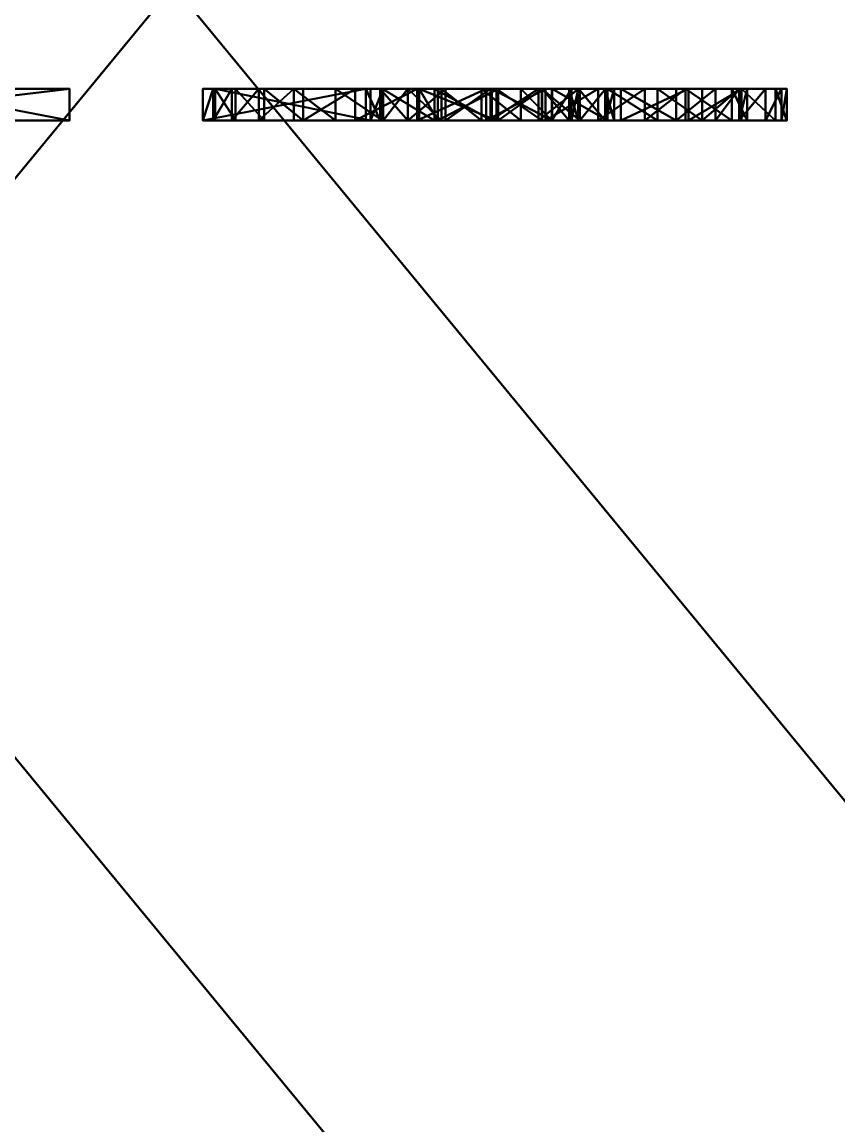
# Model space of a CAD drawing. Extents: x -4.3 to 2.7, y -5.9 to 5.2.
# Drawn here: x -2.4095 to -2.3582, y -0.0717 to -0.0023 of the extents above; entities that cross this region are included whole.
import ezdxf

# ---------------------------------------------------------------- set-up
doc = ezdxf.new("R2010")
doc.units = 0
doc.header["$LTSCALE"] = 0.0254
doc.layers.get('0').update_dxf_attribs({"linetype": 'CONTINUOUS'})
doc.layers.get('DEFPOINTS').update_dxf_attribs({"linetype": 'CONTINUOUS'})
for name, color, linetype in [('C__CROWN_', 22, 'CONTINUOUS'), ('M__MIDDLE_', 32, 'CONTINUOUS'), ('ROOM', 252, 'CONTINUOUS')]:
    doc.layers.add(name, color=color, linetype=linetype)
doc.styles.add('TAHOMA', font='')
doc.styles.get('TAHOMA').set_extended_font_data('Tahoma')
doc.dimstyles.new('DIMSTYLE1', dxfattribs={"dimtxt": 0.211521, "dimasz": 0.0127, "dimexe": 0.0127, "dimexo": 0.0127, "dimgap": 0.00254, "dimtad": 0, "dimtih": 1, "dimtoh": 1, "dimdec": 3, "dimzin": 0, "dimtxsty": 'TAHOMA', "dimblk": 'ARCHTICK', "dimcen": 0.09, "dimazin": 3, "dimtfac": 1, "dimtdec": 4, "dimtofl": 0, "dimtmove": 0, "dimatfit": 3, "dimtolj": 1, "dimtzin": 0})

# ---------------------------------------------------------------- blocks, each defined once
blk = doc.blocks.new('GROUPE70_1')
at = {"color": 0}
for p, q in [((0.079703, 0.055577), (0.079703, 0.055577, 0.002)), ((0.079703, 0.055577), (0.079703, 0.055577, 0.002)), ((0.036699, 0.055351), (0.053463, 0.055351)), ((0.036699, 0.055351, 0.002), (0.053463, 0.055351, 0.002)), ((0.036699, 0.055351), (0.053463, 0.055351)), ((0.036699, 0.055351, 0.002), (0.053463, 0.055351, 0.002)), ((0.053463, 0.055351), (0.053463, 0)), ((0.053463, 0.055351, 0.002), (0.053463, 0, 0.002)), ((0.053463, 0.055351), (0.053463, 0.055351, 0.002)), ((0.053463, 0.055351), (0.053463, 0)), ((0.053463, 0.055351), (0.053463, 0.055351, 0.002)), ((0.053463, 0.055351, 0.002), (0.053463, 0, 0.002)), ((0.075357, 0.055148), (0.075357, 0.055148, 0.002)), ((0.075357, 0.055148), (0.075357, 0.055148, 0.002)), ((0.083418, 0.055266), (0.083418, 0.055266, 0.002)), ((0.083418, 0.055266), (0.083418, 0.055266, 0.002)), ((0.086745, 0.054331), (0.086745, 0.054331, 0.002)), ((0.086745, 0.054331), (0.086745, 0.054331, 0.002)), ((0.071454, 0.053859), (0.071454, 0.053859, 0.002)), ((0.071454, 0.053859), (0.071454, 0.053859, 0.002)), ((0.089685, 0.052774), (0.089685, 0.052774, 0.002)), ((0.089685, 0.052774), (0.089685, 0.052774, 0.002)), ((0.068178, 0.05182), (0.068178, 0.05182, 0.002)), ((0.068178, 0.05182), (0.068178, 0.05182, 0.002)), ((0.092238, 0.050593), (0.092238, 0.050593, 0.002)), ((0.092238, 0.050593), (0.092238, 0.050593, 0.002)), ((0.065715, 0.04914), (0.065715, 0.04914, 0.002)), ((0.065715, 0.04914), (0.065715, 0.04914, 0.002)), ((0.079401, 0.046855), (0.079401, 0.046855, 0.002)), ((0.079401, 0.046855), (0.079401, 0.046855, 0.002)), ((0.076881, 0.046383), (0.076881, 0.046383, 0.002)), ((0.076881, 0.046383), (0.076881, 0.046383, 0.002)), ((0.081884, 0.04644), (0.081884, 0.04644, 0.002)), ((0.081884, 0.04644), (0.081884, 0.04644, 0.002)), ((0.095155, 0.046251), (0.095155, 0.046251, 0.002)), ((0.095155, 0.046251), (0.095155, 0.046251, 0.002)), ((0.063917, 0.045633), (0.063917, 0.045633, 0.002)), ((0.063917, 0.045633), (0.063917, 0.045633, 0.002)), ((0.083819, 0.045194), (0.083819, 0.045194, 0.002)), ((0.083819, 0.045194), (0.083819, 0.045194, 0.002)), ((0.074757, 0.044968), (0.074757, 0.044968, 0.002)), ((0.074757, 0.044968), (0.074757, 0.044968, 0.002)), ((0.085065, 0.04325), (0.085065, 0.04325, 0.002)), ((0.085065, 0.04325), (0.085065, 0.04325, 0.002)), ((0.073209, 0.042646), (0.073209, 0.042646, 0.002)), ((0.073209, 0.042646), (0.073209, 0.042646, 0.002)), ((0.072416, 0.039455), (0.062638, 0.041117)), ((0.072416, 0.039455, 0.002), (0.062638, 0.041117, 0.002)), ((0.072416, 0.039455), (0.062638, 0.041117)), ((0.072416, 0.039455, 0.002), (0.062638, 0.041117, 0.002)), ((0.062638, 0.041117), (0.062638, 0.041117, 0.002)), ((0.062638, 0.041117), (0.062638, 0.041117, 0.002)), ((0.096127, 0.041381), (0.096127, 0.041381, 0.002)), ((0.096127, 0.041381), (0.096127, 0.041381, 0.002)), ((0.08548, 0.040739), (0.08548, 0.040739, 0.002)), ((0.08548, 0.040739), (0.08548, 0.040739, 0.002)), ((0.072416, 0.039455), (0.072416, 0.039455, 0.002)), ((0.072416, 0.039455), (0.072416, 0.039455, 0.002)), ((0.084914, 0.03778), (0.084914, 0.03778, 0.002)), ((0.084914, 0.03778), (0.084914, 0.03778, 0.002)), ((0.095629, 0.037921), (0.095629, 0.037921, 0.002)), ((0.095629, 0.037921), (0.095629, 0.037921, 0.002)), ((0.083215, 0.035472), (0.083215, 0.035472, 0.002)), ((0.083215, 0.035472), (0.083215, 0.035472, 0.002)), ((0.094136, 0.03483), (0.094136, 0.03483, 0.002)), ((0.094136, 0.03483), (0.094136, 0.03483, 0.002)), ((0.075475, 0.024957), (0.076645, 0.033603)), ((0.075475, 0.024957, 0.002), (0.076645, 0.033603, 0.002)), ((0.075475, 0.024957), (0.076645, 0.033603)), ((0.075475, 0.024957, 0.002), (0.076645, 0.033603, 0.002)), ((0.076645, 0.033603), (0.076645, 0.033603, 0.002)), ((0.076645, 0.033603), (0.076645, 0.033603, 0.002)), ((0.08044, 0.034014), (0.08044, 0.034014, 0.002)), ((0.08044, 0.034014), (0.08044, 0.034014, 0.002)), ((0.091646, 0.032107), (0.091646, 0.032107, 0.002)), ((0.091646, 0.032107), (0.091646, 0.032107, 0.002)), ((0.088161, 0.029752), (0.088161, 0.029752, 0.002)), ((0.088161, 0.029752), (0.088161, 0.029752, 0.002)), ((0.092441, 0.0281), (0.092441, 0.0281, 0.002)), ((0.092441, 0.0281), (0.092441, 0.0281, 0.002)), ((0.080345, 0.02575), (0.080345, 0.02575, 0.002)), ((0.080345, 0.02575), (0.080345, 0.02575, 0.002)), ((0.083205, 0.025165), (0.083205, 0.025165, 0.002)), ((0.083205, 0.025165), (0.083205, 0.025165, 0.002)), ((0.095769, 0.025183), (0.095769, 0.025183, 0.002)), ((0.095769, 0.025183), (0.095769, 0.025183, 0.002)), ((0.075475, 0.024957), (0.075475, 0.024957, 0.002)), ((0.075475, 0.024957), (0.075475, 0.024957, 0.002)), ((0.085593, 0.023409), (0.085593, 0.023409, 0.002)), ((0.085593, 0.023409), (0.085593, 0.023409, 0.002)), ((0.097907, 0.021266), (0.097907, 0.021266, 0.002)), ((0.097907, 0.021266), (0.097907, 0.021266, 0.002)), ((0.087207, 0.020653), (0.087207, 0.020653, 0.002)), ((0.087207, 0.020653), (0.087207, 0.020653, 0.002)), ((0.087745, 0.017066), (0.087745, 0.017066, 0.002)), ((0.087745, 0.017066), (0.087745, 0.017066, 0.002)), ((0.098619, 0.016613), (0.098619, 0.016613, 0.002)), ((0.098619, 0.016613), (0.098619, 0.016613, 0.002)), ((0.061845, 0.014687), (0.072114, 0.015933)), ((0.061845, 0.014687, 0.002), (0.072114, 0.015933, 0.002)), ((0.061845, 0.014687), (0.072114, 0.015933)), ((0.061845, 0.014687, 0.002), (0.072114, 0.015933, 0.002)), ((0.072114, 0.015933), (0.072114, 0.015933, 0.002)), ((0.072114, 0.015933), (0.072114, 0.015933, 0.002)), ((0.061845, 0.014687), (0.061845, 0.014687, 0.002)), ((0.061845, 0.014687), (0.061845, 0.014687, 0.002)), ((0.087184, 0.013271), (0.087184, 0.013271, 0.002)), ((0.087184, 0.013271), (0.087184, 0.013271, 0.002)), ((0.098286, 0.013104), (0.098286, 0.013104, 0.002)), ((0.098286, 0.013104), (0.098286, 0.013104, 0.002)), ((0.07302, 0.012469), (0.07302, 0.012469, 0.002)), ((0.07302, 0.012469), (0.07302, 0.012469, 0.002)), ((0.062501, 0.011361), (0.062501, 0.011361, 0.002)), ((0.062501, 0.011361), (0.062501, 0.011361, 0.002)), ((0.074757, 0.00993), (0.074757, 0.00993, 0.002)), ((0.074757, 0.00993), (0.074757, 0.00993, 0.002)), ((0.085499, 0.010345), (0.085499, 0.010345, 0.002)), ((0.085499, 0.010345), (0.085499, 0.010345, 0.002)), ((0.097288, 0.009864), (0.097288, 0.009864, 0.002)), ((0.097288, 0.009864), (0.097288, 0.009864, 0.002)), ((0.063676, 0.008368), (0.063676, 0.008368, 0.002)), ((0.063676, 0.008368), (0.063676, 0.008368, 0.002)), ((0.077136, 0.008372), (0.077136, 0.008372, 0.002)), ((0.077136, 0.008372), (0.077136, 0.008372, 0.002)), ((0.082993, 0.008476), (0.082993, 0.008476, 0.002)), ((0.082993, 0.008476), (0.082993, 0.008476, 0.002)), ((0.079968, 0.007853), (0.079968, 0.007853, 0.002)), ((0.079968, 0.007853), (0.079968, 0.007853, 0.002)), ((0.095625, 0.006893), (0.095625, 0.006893, 0.002)), ((0.095625, 0.006893), (0.095625, 0.006893, 0.002)), ((0.06537, 0.005707), (0.06537, 0.005707, 0.002)), ((0.06537, 0.005707), (0.06537, 0.005707, 0.002)), ((0.093296, 0.004191), (0.093296, 0.004191, 0.002)), ((0.093296, 0.004191), (0.093296, 0.004191, 0.002)), ((0.067584, 0.003379), (0.067584, 0.003379, 0.002)), ((0.067584, 0.003379), (0.067584, 0.003379, 0.002)), ((0.070217, 0.001488), (0.070217, 0.001488, 0.002)), ((0.070217, 0.001488), (0.070217, 0.001488, 0.002)), ((0.090471, 0.001944), (0.090471, 0.001944, 0.002)), ((0.090471, 0.001944), (0.090471, 0.001944, 0.002)), ((0.053463, 0), (0.04308, 0)), ((0.053463, 0, 0.002), (0.04308, 0, 0.002)), ((0.053463, 0), (0.04308, 0)), ((0.053463, 0, 0.002), (0.04308, 0, 0.002)), ((0.053463, 0), (0.053463, 0, 0.002)), ((0.053463, 0), (0.053463, 0, 0.002)), ((0.073172, 0.000137), (0.073172, 0.000137, 0.002)), ((0.073172, 0.000137), (0.073172, 0.000137, 0.002)), ((0.087321, 0.00034), (0.087321, 0.00034, 0.002)), ((0.087321, 0.00034), (0.087321, 0.00034, 0.002)), ((0.076447, -0.000674), (0.076447, -0.000674, 0.002)), ((0.076447, -0.000674), (0.076447, -0.000674, 0.002)), ((0.083845, -0.000623), (0.083845, -0.000623, 0.002)), ((0.083845, -0.000623), (0.083845, -0.000623, 0.002)), ((0.080043, -0.000944), (0.080043, -0.000944, 0.002)), ((0.080043, -0.000944), (0.080043, -0.000944, 0.002))]:
    blk.add_line(p, q, dxfattribs=at)
at = {"color": 28}
mesh = blk.add_polyface(dxfattribs=at)
corners = [(0.063917, 0.045633), (0.072416, 0.039455), (0.062638, 0.041117), (0.065715, 0.04914), (0.068178, 0.05182), (0.071454, 0.053859), (0.075357, 0.055148), (0.073209, 0.042646), (0.074757, 0.044968), (0.076881, 0.046383), (0.079703, 0.055577), (0.079401, 0.046855), (0.081884, 0.04644), (0.083418, 0.055266), (0.083819, 0.045194), (0.086745, 0.054331), (0.085065, 0.04325), (0.08548, 0.040739), (0.085593, 0.023409), (0.087207, 0.020653), (0.089685, 0.052774), (0.088161, 0.029752), (0.087745, 0.017066), (0.091646, 0.032107), (0.092238, 0.050593), (0.094136, 0.03483), (0.095155, 0.046251), (0.095629, 0.037921), (0.096127, 0.041381), (0.072114, 0.015933), (0.062501, 0.011361), (0.061845, 0.014687), (0.063676, 0.008368), (0.06537, 0.005707), (0.067584, 0.003379), (0.070217, 0.001488), (0.073172, 0.000137), (0.07302, 0.012469), (0.074757, 0.00993), (0.076447, -0.000674), (0.077136, 0.008372), (0.080043, -0.000944), (0.079968, 0.007853), (0.082993, 0.008476), (0.083845, -0.000623), (0.085499, 0.010345), (0.087321, 0.00034), (0.087184, 0.013271), (0.090471, 0.001944), (0.092441, 0.0281), (0.093296, 0.004191), (0.095769, 0.025183), (0.095625, 0.006893), (0.097288, 0.009864), (0.097907, 0.021266), (0.098286, 0.013104), (0.098619, 0.016613), (0.076645, 0.033603), (0.080345, 0.02575), (0.075475, 0.024957), (0.08044, 0.034014), (0.083205, 0.025165), (0.083215, 0.035472), (0.084914, 0.03778)]
mesh.append_faces([[corners[k] for k in face] for face in [(0, 1, 2), (27, 26, 28), (29, 30, 31), (55, 54, 56), (57, 58, 59)]], dxfattribs={"vtx0": -1, "color": 28})
mesh.append_faces([[corners[k] for k in face] for face in [(1, 6, 7), (7, 6, 8), (8, 6, 9), (9, 10, 11), (11, 10, 12), (12, 13, 14), (14, 15, 16), (16, 15, 17), (18, 15, 19), (19, 21, 22), (21, 20, 23), (23, 24, 25), (25, 26, 27), (30, 29, 32), (32, 29, 33), (33, 29, 34), (34, 29, 35), (35, 29, 36), (36, 38, 39), (39, 40, 41), (41, 43, 44), (44, 45, 46), (46, 22, 48), (48, 49, 50), (50, 51, 52), (52, 51, 53), (53, 54, 55), (58, 60, 61), (61, 62, 18)]], dxfattribs={"vtx0": -1, "vtx1": -1, "color": 28})
mesh.append_faces([[corners[k] for k in face] for face in [(17, 15, 18), (19, 20, 21), (48, 22, 21)]], dxfattribs={"vtx0": -1, "vtx1": -1, "vtx2": -1, "color": 28})
mesh.append_faces([[corners[k] for k in face] for face in [(1, 0, 3), (1, 3, 4), (1, 4, 5), (1, 5, 6), (9, 6, 10), (12, 10, 13), (14, 13, 15), (19, 15, 20), (23, 20, 24), (25, 24, 26), (36, 29, 37), (36, 37, 38), (39, 38, 40), (41, 40, 42), (41, 42, 43), (44, 43, 45), (46, 45, 47), (46, 47, 22), (48, 21, 49), (50, 49, 51), (53, 51, 54), (58, 57, 60), (61, 60, 62), (18, 62, 63), (18, 63, 17)]], dxfattribs={"vtx0": -1, "vtx2": -1, "color": 28})
mesh = blk.add_polyface(dxfattribs=at)
corners = [(0.080345, 0.02575, 0.002), (0.076645, 0.033603, 0.002), (0.075475, 0.024957, 0.002), (0.08044, 0.034014, 0.002), (0.083205, 0.025165, 0.002), (0.083215, 0.035472, 0.002), (0.085593, 0.023409, 0.002), (0.084914, 0.03778, 0.002), (0.08548, 0.040739, 0.002), (0.072416, 0.039455, 0.002), (0.063917, 0.045633, 0.002), (0.062638, 0.041117, 0.002), (0.065715, 0.04914, 0.002), (0.068178, 0.05182, 0.002), (0.071454, 0.053859, 0.002), (0.075357, 0.055148, 0.002), (0.073209, 0.042646, 0.002), (0.074757, 0.044968, 0.002), (0.076881, 0.046383, 0.002), (0.079703, 0.055577, 0.002), (0.079401, 0.046855, 0.002), (0.081884, 0.04644, 0.002), (0.083418, 0.055266, 0.002), (0.083819, 0.045194, 0.002), (0.086745, 0.054331, 0.002), (0.085065, 0.04325, 0.002), (0.087207, 0.020653, 0.002), (0.089685, 0.052774, 0.002), (0.088161, 0.029752, 0.002), (0.087745, 0.017066, 0.002), (0.091646, 0.032107, 0.002), (0.092238, 0.050593, 0.002), (0.094136, 0.03483, 0.002), (0.095155, 0.046251, 0.002), (0.095629, 0.037921, 0.002), (0.096127, 0.041381, 0.002), (0.062501, 0.011361, 0.002), (0.072114, 0.015933, 0.002), (0.061845, 0.014687, 0.002), (0.063676, 0.008368, 0.002), (0.06537, 0.005707, 0.002), (0.067584, 0.003379, 0.002), (0.070217, 0.001488, 0.002), (0.073172, 0.000137, 0.002), (0.07302, 0.012469, 0.002), (0.074757, 0.00993, 0.002), (0.076447, -0.000674, 0.002), (0.077136, 0.008372, 0.002), (0.080043, -0.000944, 0.002), (0.079968, 0.007853, 0.002), (0.082993, 0.008476, 0.002), (0.083845, -0.000623, 0.002), (0.085499, 0.010345, 0.002), (0.087321, 0.00034, 0.002), (0.087184, 0.013271, 0.002), (0.090471, 0.001944, 0.002), (0.092441, 0.0281, 0.002), (0.093296, 0.004191, 0.002), (0.095769, 0.025183, 0.002), (0.095625, 0.006893, 0.002), (0.097288, 0.009864, 0.002), (0.097907, 0.021266, 0.002), (0.098286, 0.013104, 0.002), (0.098619, 0.016613, 0.002)]
mesh.append_faces([[corners[k] for k in face] for face in [(0, 1, 2), (9, 10, 11), (33, 34, 35), (36, 37, 38), (61, 62, 63)]], dxfattribs={"vtx0": -1, "color": 28})
mesh.append_faces([[corners[k] for k in face] for face in [(1, 0, 3), (3, 4, 5), (5, 6, 7), (7, 6, 8), (10, 9, 12), (12, 9, 13), (13, 9, 14), (14, 9, 15), (15, 18, 19), (19, 21, 22), (22, 23, 24), (24, 26, 27), (27, 30, 31), (31, 32, 33), (37, 43, 44), (44, 43, 45), (45, 46, 47), (47, 48, 49), (49, 48, 50), (50, 51, 52), (52, 53, 54), (54, 53, 29), (28, 55, 56), (56, 57, 58), (58, 60, 61)]], dxfattribs={"vtx0": -1, "vtx1": -1, "color": 28})
mesh.append_faces([[corners[k] for k in face] for face in [(24, 8, 6), (27, 26, 28), (29, 55, 28)]], dxfattribs={"vtx0": -1, "vtx1": -1, "vtx2": -1, "color": 28})
mesh.append_faces([[corners[k] for k in face] for face in [(3, 0, 4), (5, 4, 6), (15, 9, 16), (15, 16, 17), (15, 17, 18), (19, 18, 20), (19, 20, 21), (22, 21, 23), (24, 23, 25), (24, 25, 8), (24, 6, 26), (28, 26, 29), (27, 28, 30), (31, 30, 32), (33, 32, 34), (37, 36, 39), (37, 39, 40), (37, 40, 41), (37, 41, 42), (37, 42, 43), (45, 43, 46), (47, 46, 48), (50, 48, 51), (52, 51, 53), (29, 53, 55), (56, 55, 57), (58, 57, 59), (58, 59, 60), (61, 60, 62)]], dxfattribs={"vtx0": -1, "vtx2": -1, "color": 28})
mesh = blk.add_polyface(dxfattribs=at)
corners = [(0.075357, 0.055148, 0.002), (0.079703, 0.055577), (0.075357, 0.055148), (0.079703, 0.055577, 0.002)]
mesh.append_faces([[corners[k] for k in face] for face in [(0, 1, 2), (1, 0, 3)]], dxfattribs={"vtx0": -1, "color": 28})
mesh = blk.add_polyface(dxfattribs=at)
corners = [(0.079703, 0.055577, 0.002), (0.083418, 0.055266), (0.079703, 0.055577), (0.083418, 0.055266, 0.002)]
mesh.append_faces([[corners[k] for k in face] for face in [(0, 1, 2), (1, 0, 3)]], dxfattribs={"vtx0": -1, "color": 28})
mesh = blk.add_polyface(dxfattribs=at)
corners = [(0, 0.055351), (0.010383, 0.043571), (0, 0), (0.016726, 0.055351), (0.021332, 0), (0.026769, 0.017594), (0.032093, 0), (0.036699, 0.055351), (0.04308, 0.043571), (0.053463, 0.055351), (0.04308, 0), (0.053463, 0), (0.010383, 0)]
mesh.append_faces([[corners[k] for k in face] for face in [(10, 9, 11)]], dxfattribs={"vtx0": -1, "color": 28})
mesh.append_faces([[corners[k] for k in face] for face in [(0, 1, 2), (1, 3, 4), (4, 5, 6), (6, 7, 8), (8, 9, 10)]], dxfattribs={"vtx0": -1, "vtx1": -1, "color": 28})
mesh.append_faces([[corners[k] for k in face] for face in [(1, 0, 3), (4, 3, 5), (6, 5, 7), (8, 7, 9)]], dxfattribs={"vtx0": -1, "vtx2": -1, "color": 28})
mesh.append_faces([[corners[k] for k in face] for face in [(12, 2, 1)]], dxfattribs={"vtx1": -1, "color": 28})
mesh = blk.add_polyface(dxfattribs=at)
corners = [(0.053463, 0, 0.002), (0.04308, 0.043571, 0.002), (0.04308, 0, 0.002), (0.010383, 0, 0.002), (0, 0.055351, 0.002), (0, 0, 0.002), (0.010383, 0.043571, 0.002), (0.016726, 0.055351, 0.002), (0.021332, 0, 0.002), (0.026769, 0.017594, 0.002), (0.032093, 0, 0.002), (0.036699, 0.055351, 0.002), (0.053463, 0.055351, 0.002)]
mesh.append_faces([[corners[k] for k in face] for face in [(0, 1, 2), (3, 4, 5)]], dxfattribs={"vtx0": -1, "color": 28})
mesh.append_faces([[corners[k] for k in face] for face in [(4, 6, 7), (7, 8, 9), (9, 10, 11), (11, 1, 12), (12, 1, 0)]], dxfattribs={"vtx0": -1, "vtx1": -1, "color": 28})
mesh.append_faces([[corners[k] for k in face] for face in [(4, 3, 6), (7, 6, 8), (9, 8, 10), (11, 10, 1)]], dxfattribs={"vtx0": -1, "vtx2": -1, "color": 28})
mesh = blk.add_polyface(dxfattribs=at)
corners = [(0.036699, 0.055351, 0.002), (0.053463, 0.055351), (0.036699, 0.055351), (0.053463, 0.055351, 0.002)]
mesh.append_faces([[corners[k] for k in face] for face in [(0, 1, 2), (1, 0, 3)]], dxfattribs={"vtx0": -1, "color": 28})
mesh = blk.add_polyface(dxfattribs=at)
corners = [(0.053463, 0.055351), (0.053463, 0, 0.002), (0.053463, 0), (0.053463, 0.055351, 0.002)]
mesh.append_faces([[corners[k] for k in face] for face in [(0, 1, 2), (1, 0, 3)]], dxfattribs={"vtx0": -1, "color": 28})
mesh = blk.add_polyface(dxfattribs=at)
corners = [(0.071454, 0.053859, 0.002), (0.075357, 0.055148), (0.071454, 0.053859), (0.075357, 0.055148, 0.002)]
mesh.append_faces([[corners[k] for k in face] for face in [(0, 1, 2), (1, 0, 3)]], dxfattribs={"vtx0": -1, "color": 28})
mesh = blk.add_polyface(dxfattribs=at)
corners = [(0.083418, 0.055266, 0.002), (0.086745, 0.054331), (0.083418, 0.055266), (0.086745, 0.054331, 0.002)]
mesh.append_faces([[corners[k] for k in face] for face in [(0, 1, 2), (1, 0, 3)]], dxfattribs={"vtx0": -1, "color": 28})
mesh = blk.add_polyface(dxfattribs=at)
corners = [(0.086745, 0.054331, 0.002), (0.089685, 0.052774), (0.086745, 0.054331), (0.089685, 0.052774, 0.002)]
mesh.append_faces([[corners[k] for k in face] for face in [(0, 1, 2), (1, 0, 3)]], dxfattribs={"vtx0": -1, "color": 28})
mesh = blk.add_polyface(dxfattribs=at)
corners = [(0.068178, 0.05182, 0.002), (0.071454, 0.053859), (0.068178, 0.05182), (0.071454, 0.053859, 0.002)]
mesh.append_faces([[corners[k] for k in face] for face in [(0, 1, 2), (1, 0, 3)]], dxfattribs={"vtx0": -1, "color": 28})
mesh = blk.add_polyface(dxfattribs=at)
corners = [(0.089685, 0.052774, 0.002), (0.092238, 0.050593), (0.089685, 0.052774), (0.092238, 0.050593, 0.002)]
mesh.append_faces([[corners[k] for k in face] for face in [(0, 1, 2), (1, 0, 3)]], dxfattribs={"vtx0": -1, "color": 28})
mesh = blk.add_polyface(dxfattribs=at)
corners = [(0.068178, 0.05182, 0.002), (0.065715, 0.04914), (0.065715, 0.04914, 0.002), (0.068178, 0.05182)]
mesh.append_faces([[corners[k] for k in face] for face in [(0, 1, 2), (1, 0, 3)]], dxfattribs={"vtx0": -1, "color": 28})
mesh = blk.add_polyface(dxfattribs=at)
corners = [(0.092238, 0.050593), (0.095155, 0.046251, 0.002), (0.095155, 0.046251), (0.092238, 0.050593, 0.002)]
mesh.append_faces([[corners[k] for k in face] for face in [(0, 1, 2), (1, 0, 3)]], dxfattribs={"vtx0": -1, "color": 28})
mesh = blk.add_polyface(dxfattribs=at)
corners = [(0.065715, 0.04914, 0.002), (0.063917, 0.045633), (0.063917, 0.045633, 0.002), (0.065715, 0.04914)]
mesh.append_faces([[corners[k] for k in face] for face in [(0, 1, 2), (1, 0, 3)]], dxfattribs={"vtx0": -1, "color": 28})
mesh = blk.add_polyface(dxfattribs=at)
corners = [(0.079401, 0.046855, 0.002), (0.076881, 0.046383), (0.079401, 0.046855), (0.076881, 0.046383, 0.002)]
mesh.append_faces([[corners[k] for k in face] for face in [(0, 1, 2), (1, 0, 3)]], dxfattribs={"vtx0": -1, "color": 28})
mesh = blk.add_polyface(dxfattribs=at)
corners = [(0.081884, 0.04644, 0.002), (0.079401, 0.046855), (0.081884, 0.04644), (0.079401, 0.046855, 0.002)]
mesh.append_faces([[corners[k] for k in face] for face in [(0, 1, 2), (1, 0, 3)]], dxfattribs={"vtx0": -1, "color": 28})
mesh = blk.add_polyface(dxfattribs=at)
corners = [(0.076881, 0.046383, 0.002), (0.074757, 0.044968), (0.076881, 0.046383), (0.074757, 0.044968, 0.002)]
mesh.append_faces([[corners[k] for k in face] for face in [(0, 1, 2), (1, 0, 3)]], dxfattribs={"vtx0": -1, "color": 28})
mesh = blk.add_polyface(dxfattribs=at)
corners = [(0.083819, 0.045194, 0.002), (0.081884, 0.04644), (0.083819, 0.045194), (0.081884, 0.04644, 0.002)]
mesh.append_faces([[corners[k] for k in face] for face in [(0, 1, 2), (1, 0, 3)]], dxfattribs={"vtx0": -1, "color": 28})
mesh = blk.add_polyface(dxfattribs=at)
corners = [(0.095155, 0.046251), (0.096127, 0.041381, 0.002), (0.096127, 0.041381), (0.095155, 0.046251, 0.002)]
mesh.append_faces([[corners[k] for k in face] for face in [(0, 1, 2), (1, 0, 3)]], dxfattribs={"vtx0": -1, "color": 28})
mesh = blk.add_polyface(dxfattribs=at)
corners = [(0.063917, 0.045633, 0.002), (0.062638, 0.041117), (0.062638, 0.041117, 0.002), (0.063917, 0.045633)]
mesh.append_faces([[corners[k] for k in face] for face in [(0, 1, 2), (1, 0, 3)]], dxfattribs={"vtx0": -1, "color": 28})
mesh = blk.add_polyface(dxfattribs=at)
corners = [(0.083819, 0.045194, 0.002), (0.085065, 0.04325), (0.085065, 0.04325, 0.002), (0.083819, 0.045194)]
mesh.append_faces([[corners[k] for k in face] for face in [(0, 1, 2), (1, 0, 3)]], dxfattribs={"vtx0": -1, "color": 28})
mesh = blk.add_polyface(dxfattribs=at)
corners = [(0.074757, 0.044968), (0.073209, 0.042646, 0.002), (0.073209, 0.042646), (0.074757, 0.044968, 0.002)]
mesh.append_faces([[corners[k] for k in face] for face in [(0, 1, 2), (1, 0, 3)]], dxfattribs={"vtx0": -1, "color": 28})
mesh = blk.add_polyface(dxfattribs=at)
corners = [(0.085065, 0.04325, 0.002), (0.08548, 0.040739), (0.08548, 0.040739, 0.002), (0.085065, 0.04325)]
mesh.append_faces([[corners[k] for k in face] for face in [(0, 1, 2), (1, 0, 3)]], dxfattribs={"vtx0": -1, "color": 28})
mesh = blk.add_polyface(dxfattribs=at)
corners = [(0.073209, 0.042646), (0.072416, 0.039455, 0.002), (0.072416, 0.039455), (0.073209, 0.042646, 0.002)]
mesh.append_faces([[corners[k] for k in face] for face in [(0, 1, 2), (1, 0, 3)]], dxfattribs={"vtx0": -1, "color": 28})
mesh = blk.add_polyface(dxfattribs=at)
corners = [(0.072416, 0.039455, 0.002), (0.062638, 0.041117), (0.072416, 0.039455), (0.062638, 0.041117, 0.002)]
mesh.append_faces([[corners[k] for k in face] for face in [(0, 1, 2), (1, 0, 3)]], dxfattribs={"vtx0": -1, "color": 28})
mesh = blk.add_polyface(dxfattribs=at)
corners = [(0.096127, 0.041381), (0.095629, 0.037921, 0.002), (0.095629, 0.037921), (0.096127, 0.041381, 0.002)]
mesh.append_faces([[corners[k] for k in face] for face in [(0, 1, 2), (1, 0, 3)]], dxfattribs={"vtx0": -1, "color": 28})
mesh = blk.add_polyface(dxfattribs=at)
corners = [(0.08548, 0.040739, 0.002), (0.084914, 0.03778), (0.084914, 0.03778, 0.002), (0.08548, 0.040739)]
mesh.append_faces([[corners[k] for k in face] for face in [(0, 1, 2), (1, 0, 3)]], dxfattribs={"vtx0": -1, "color": 28})
mesh = blk.add_polyface(dxfattribs=at)
corners = [(0.084914, 0.03778, 0.002), (0.083215, 0.035472), (0.083215, 0.035472, 0.002), (0.084914, 0.03778)]
mesh.append_faces([[corners[k] for k in face] for face in [(0, 1, 2), (1, 0, 3)]], dxfattribs={"vtx0": -1, "color": 28})
mesh = blk.add_polyface(dxfattribs=at)
corners = [(0.095629, 0.037921), (0.094136, 0.03483, 0.002), (0.094136, 0.03483), (0.095629, 0.037921, 0.002)]
mesh.append_faces([[corners[k] for k in face] for face in [(0, 1, 2), (1, 0, 3)]], dxfattribs={"vtx0": -1, "color": 28})
mesh = blk.add_polyface(dxfattribs=at)
corners = [(0.08044, 0.034014, 0.002), (0.083215, 0.035472), (0.08044, 0.034014), (0.083215, 0.035472, 0.002)]
mesh.append_faces([[corners[k] for k in face] for face in [(0, 1, 2), (1, 0, 3)]], dxfattribs={"vtx0": -1, "color": 28})
mesh = blk.add_polyface(dxfattribs=at)
corners = [(0.094136, 0.03483), (0.091646, 0.032107, 0.002), (0.091646, 0.032107), (0.094136, 0.03483, 0.002)]
mesh.append_faces([[corners[k] for k in face] for face in [(0, 1, 2), (1, 0, 3)]], dxfattribs={"vtx0": -1, "color": 28})
mesh = blk.add_polyface(dxfattribs=at)
corners = [(0.076645, 0.033603, 0.002), (0.075475, 0.024957), (0.075475, 0.024957, 0.002), (0.076645, 0.033603)]
mesh.append_faces([[corners[k] for k in face] for face in [(0, 1, 2), (1, 0, 3)]], dxfattribs={"vtx0": -1, "color": 28})
mesh = blk.add_polyface(dxfattribs=at)
corners = [(0.076645, 0.033603, 0.002), (0.08044, 0.034014), (0.076645, 0.033603), (0.08044, 0.034014, 0.002)]
mesh.append_faces([[corners[k] for k in face] for face in [(0, 1, 2), (1, 0, 3)]], dxfattribs={"vtx0": -1, "color": 28})
mesh = blk.add_polyface(dxfattribs=at)
corners = [(0.091646, 0.032107, 0.002), (0.088161, 0.029752), (0.091646, 0.032107), (0.088161, 0.029752, 0.002)]
mesh.append_faces([[corners[k] for k in face] for face in [(0, 1, 2), (1, 0, 3)]], dxfattribs={"vtx0": -1, "color": 28})
mesh = blk.add_polyface(dxfattribs=at)
corners = [(0.088161, 0.029752, 0.002), (0.092441, 0.0281), (0.088161, 0.029752), (0.092441, 0.0281, 0.002)]
mesh.append_faces([[corners[k] for k in face] for face in [(0, 1, 2), (1, 0, 3)]], dxfattribs={"vtx0": -1, "color": 28})
mesh = blk.add_polyface(dxfattribs=at)
corners = [(0.092441, 0.0281, 0.002), (0.095769, 0.025183), (0.092441, 0.0281), (0.095769, 0.025183, 0.002)]
mesh.append_faces([[corners[k] for k in face] for face in [(0, 1, 2), (1, 0, 3)]], dxfattribs={"vtx0": -1, "color": 28})
mesh = blk.add_polyface(dxfattribs=at)
corners = [(0.080345, 0.02575, 0.002), (0.075475, 0.024957), (0.080345, 0.02575), (0.075475, 0.024957, 0.002)]
mesh.append_faces([[corners[k] for k in face] for face in [(0, 1, 2), (1, 0, 3)]], dxfattribs={"vtx0": -1, "color": 28})
mesh = blk.add_polyface(dxfattribs=at)
corners = [(0.083205, 0.025165, 0.002), (0.080345, 0.02575), (0.083205, 0.025165), (0.080345, 0.02575, 0.002)]
mesh.append_faces([[corners[k] for k in face] for face in [(0, 1, 2), (1, 0, 3)]], dxfattribs={"vtx0": -1, "color": 28})
mesh = blk.add_polyface(dxfattribs=at)
corners = [(0.085593, 0.023409, 0.002), (0.083205, 0.025165), (0.085593, 0.023409), (0.083205, 0.025165, 0.002)]
mesh.append_faces([[corners[k] for k in face] for face in [(0, 1, 2), (1, 0, 3)]], dxfattribs={"vtx0": -1, "color": 28})
mesh = blk.add_polyface(dxfattribs=at)
corners = [(0.095769, 0.025183), (0.097907, 0.021266, 0.002), (0.097907, 0.021266), (0.095769, 0.025183, 0.002)]
mesh.append_faces([[corners[k] for k in face] for face in [(0, 1, 2), (1, 0, 3)]], dxfattribs={"vtx0": -1, "color": 28})
mesh = blk.add_polyface(dxfattribs=at)
corners = [(0.085593, 0.023409, 0.002), (0.087207, 0.020653), (0.087207, 0.020653, 0.002), (0.085593, 0.023409)]
mesh.append_faces([[corners[k] for k in face] for face in [(0, 1, 2), (1, 0, 3)]], dxfattribs={"vtx0": -1, "color": 28})
mesh = blk.add_polyface(dxfattribs=at)
corners = [(0.097907, 0.021266), (0.098619, 0.016613, 0.002), (0.098619, 0.016613), (0.097907, 0.021266, 0.002)]
mesh.append_faces([[corners[k] for k in face] for face in [(0, 1, 2), (1, 0, 3)]], dxfattribs={"vtx0": -1, "color": 28})
mesh = blk.add_polyface(dxfattribs=at)
corners = [(0.087207, 0.020653, 0.002), (0.087745, 0.017066), (0.087745, 0.017066, 0.002), (0.087207, 0.020653)]
mesh.append_faces([[corners[k] for k in face] for face in [(0, 1, 2), (1, 0, 3)]], dxfattribs={"vtx0": -1, "color": 28})
mesh = blk.add_polyface(dxfattribs=at)
corners = [(0.087745, 0.017066, 0.002), (0.087184, 0.013271), (0.087184, 0.013271, 0.002), (0.087745, 0.017066)]
mesh.append_faces([[corners[k] for k in face] for face in [(0, 1, 2), (1, 0, 3)]], dxfattribs={"vtx0": -1, "color": 28})
mesh = blk.add_polyface(dxfattribs=at)
corners = [(0.098619, 0.016613), (0.098286, 0.013104, 0.002), (0.098286, 0.013104), (0.098619, 0.016613, 0.002)]
mesh.append_faces([[corners[k] for k in face] for face in [(0, 1, 2), (1, 0, 3)]], dxfattribs={"vtx0": -1, "color": 28})
mesh = blk.add_polyface(dxfattribs=at)
corners = [(0.061845, 0.014687, 0.002), (0.072114, 0.015933), (0.061845, 0.014687), (0.072114, 0.015933, 0.002)]
mesh.append_faces([[corners[k] for k in face] for face in [(0, 1, 2), (1, 0, 3)]], dxfattribs={"vtx0": -1, "color": 28})
mesh = blk.add_polyface(dxfattribs=at)
corners = [(0.072114, 0.015933), (0.07302, 0.012469, 0.002), (0.07302, 0.012469), (0.072114, 0.015933, 0.002)]
mesh.append_faces([[corners[k] for k in face] for face in [(0, 1, 2), (1, 0, 3)]], dxfattribs={"vtx0": -1, "color": 28})
mesh = blk.add_polyface(dxfattribs=at)
corners = [(0.061845, 0.014687, 0.002), (0.062501, 0.011361), (0.062501, 0.011361, 0.002), (0.061845, 0.014687)]
mesh.append_faces([[corners[k] for k in face] for face in [(0, 1, 2), (1, 0, 3)]], dxfattribs={"vtx0": -1, "color": 28})
mesh = blk.add_polyface(dxfattribs=at)
corners = [(0.087184, 0.013271, 0.002), (0.085499, 0.010345), (0.085499, 0.010345, 0.002), (0.087184, 0.013271)]
mesh.append_faces([[corners[k] for k in face] for face in [(0, 1, 2), (1, 0, 3)]], dxfattribs={"vtx0": -1, "color": 28})
mesh = blk.add_polyface(dxfattribs=at)
corners = [(0.098286, 0.013104), (0.097288, 0.009864, 0.002), (0.097288, 0.009864), (0.098286, 0.013104, 0.002)]
mesh.append_faces([[corners[k] for k in face] for face in [(0, 1, 2), (1, 0, 3)]], dxfattribs={"vtx0": -1, "color": 28})
mesh = blk.add_polyface(dxfattribs=at)
corners = [(0.07302, 0.012469), (0.074757, 0.00993, 0.002), (0.074757, 0.00993), (0.07302, 0.012469, 0.002)]
mesh.append_faces([[corners[k] for k in face] for face in [(0, 1, 2), (1, 0, 3)]], dxfattribs={"vtx0": -1, "color": 28})
mesh = blk.add_polyface(dxfattribs=at)
corners = [(0.062501, 0.011361, 0.002), (0.063676, 0.008368), (0.063676, 0.008368, 0.002), (0.062501, 0.011361)]
mesh.append_faces([[corners[k] for k in face] for face in [(0, 1, 2), (1, 0, 3)]], dxfattribs={"vtx0": -1, "color": 28})
mesh = blk.add_polyface(dxfattribs=at)
corners = [(0.074757, 0.00993, 0.002), (0.077136, 0.008372), (0.074757, 0.00993), (0.077136, 0.008372, 0.002)]
mesh.append_faces([[corners[k] for k in face] for face in [(0, 1, 2), (1, 0, 3)]], dxfattribs={"vtx0": -1, "color": 28})
mesh = blk.add_polyface(dxfattribs=at)
corners = [(0.082993, 0.008476, 0.002), (0.085499, 0.010345), (0.082993, 0.008476), (0.085499, 0.010345, 0.002)]
mesh.append_faces([[corners[k] for k in face] for face in [(0, 1, 2), (1, 0, 3)]], dxfattribs={"vtx0": -1, "color": 28})
mesh = blk.add_polyface(dxfattribs=at)
corners = [(0.097288, 0.009864), (0.095625, 0.006893, 0.002), (0.095625, 0.006893), (0.097288, 0.009864, 0.002)]
mesh.append_faces([[corners[k] for k in face] for face in [(0, 1, 2), (1, 0, 3)]], dxfattribs={"vtx0": -1, "color": 28})
mesh = blk.add_polyface(dxfattribs=at)
corners = [(0.063676, 0.008368, 0.002), (0.06537, 0.005707), (0.06537, 0.005707, 0.002), (0.063676, 0.008368)]
mesh.append_faces([[corners[k] for k in face] for face in [(0, 1, 2), (1, 0, 3)]], dxfattribs={"vtx0": -1, "color": 28})
mesh = blk.add_polyface(dxfattribs=at)
corners = [(0.077136, 0.008372, 0.002), (0.079968, 0.007853), (0.077136, 0.008372), (0.079968, 0.007853, 0.002)]
mesh.append_faces([[corners[k] for k in face] for face in [(0, 1, 2), (1, 0, 3)]], dxfattribs={"vtx0": -1, "color": 28})
mesh = blk.add_polyface(dxfattribs=at)
corners = [(0.079968, 0.007853, 0.002), (0.082993, 0.008476), (0.079968, 0.007853), (0.082993, 0.008476, 0.002)]
mesh.append_faces([[corners[k] for k in face] for face in [(0, 1, 2), (1, 0, 3)]], dxfattribs={"vtx0": -1, "color": 28})
mesh = blk.add_polyface(dxfattribs=at)
corners = [(0.095625, 0.006893), (0.093296, 0.004191, 0.002), (0.093296, 0.004191), (0.095625, 0.006893, 0.002)]
mesh.append_faces([[corners[k] for k in face] for face in [(0, 1, 2), (1, 0, 3)]], dxfattribs={"vtx0": -1, "color": 28})
mesh = blk.add_polyface(dxfattribs=at)
corners = [(0.06537, 0.005707, 0.002), (0.067584, 0.003379), (0.067584, 0.003379, 0.002), (0.06537, 0.005707)]
mesh.append_faces([[corners[k] for k in face] for face in [(0, 1, 2), (1, 0, 3)]], dxfattribs={"vtx0": -1, "color": 28})
mesh = blk.add_polyface(dxfattribs=at)
corners = [(0.093296, 0.004191, 0.002), (0.090471, 0.001944), (0.093296, 0.004191), (0.090471, 0.001944, 0.002)]
mesh.append_faces([[corners[k] for k in face] for face in [(0, 1, 2), (1, 0, 3)]], dxfattribs={"vtx0": -1, "color": 28})
mesh = blk.add_polyface(dxfattribs=at)
corners = [(0.070217, 0.001488, 0.002), (0.067584, 0.003379), (0.070217, 0.001488), (0.067584, 0.003379, 0.002)]
mesh.append_faces([[corners[k] for k in face] for face in [(0, 1, 2), (1, 0, 3)]], dxfattribs={"vtx0": -1, "color": 28})
mesh = blk.add_polyface(dxfattribs=at)
corners = [(0.073172, 0.000137, 0.002), (0.070217, 0.001488), (0.073172, 0.000137), (0.070217, 0.001488, 0.002)]
mesh.append_faces([[corners[k] for k in face] for face in [(0, 1, 2), (1, 0, 3)]], dxfattribs={"vtx0": -1, "color": 28})
mesh = blk.add_polyface(dxfattribs=at)
corners = [(0.090471, 0.001944, 0.002), (0.087321, 0.00034), (0.090471, 0.001944), (0.087321, 0.00034, 0.002)]
mesh.append_faces([[corners[k] for k in face] for face in [(0, 1, 2), (1, 0, 3)]], dxfattribs={"vtx0": -1, "color": 28})
mesh = blk.add_polyface(dxfattribs=at)
corners = [(0.053463, 0, 0.002), (0.04308, 0), (0.053463, 0), (0.04308, 0, 0.002)]
mesh.append_faces([[corners[k] for k in face] for face in [(0, 1, 2), (1, 0, 3)]], dxfattribs={"vtx0": -1, "color": 28})
mesh = blk.add_polyface(dxfattribs=at)
corners = [(0.076447, -0.000674, 0.002), (0.073172, 0.000137), (0.076447, -0.000674), (0.073172, 0.000137, 0.002)]
mesh.append_faces([[corners[k] for k in face] for face in [(0, 1, 2), (1, 0, 3)]], dxfattribs={"vtx0": -1, "color": 28})
mesh = blk.add_polyface(dxfattribs=at)
corners = [(0.087321, 0.00034, 0.002), (0.083845, -0.000623), (0.087321, 0.00034), (0.083845, -0.000623, 0.002)]
mesh.append_faces([[corners[k] for k in face] for face in [(0, 1, 2), (1, 0, 3)]], dxfattribs={"vtx0": -1, "color": 28})
mesh = blk.add_polyface(dxfattribs=at)
corners = [(0.080043, -0.000944, 0.002), (0.076447, -0.000674), (0.080043, -0.000944), (0.076447, -0.000674, 0.002)]
mesh.append_faces([[corners[k] for k in face] for face in [(0, 1, 2), (1, 0, 3)]], dxfattribs={"vtx0": -1, "color": 28})
mesh = blk.add_polyface(dxfattribs=at)
corners = [(0.083845, -0.000623, 0.002), (0.080043, -0.000944), (0.083845, -0.000623), (0.080043, -0.000944, 0.002)]
mesh.append_faces([[corners[k] for k in face] for face in [(0, 1, 2), (1, 0, 3)]], dxfattribs={"vtx0": -1, "color": 28})
blk = doc.blocks.new('GROUPE_11')
at = {"layer": 'C__CROWN_', "color": 120}
mesh = blk.add_polyface(dxfattribs=at)
corners = [(0.225, 0, 0.345), (0, 0.273, 0.345), (0, 0, 0.345), (0.225, 0.273, 0.345)]
mesh.append_faces([[corners[k] for k in face] for face in [(0, 1, 2), (1, 0, 3)]], dxfattribs={"vtx0": -1, "color": 120})
mesh = blk.add_polyface(dxfattribs=at)
corners = [(0.225, 0.273), (0, 0), (0, 0.273), (0.225, 0)]
mesh.append_faces([[corners[k] for k in face] for face in [(0, 1, 2), (1, 0, 3)]], dxfattribs={"vtx0": -1, "color": 120})
blk = doc.blocks.new('GROUPE_25')
at = {"layer": 'M__MIDDLE_', "color": 74}
mesh = blk.add_polyface(dxfattribs=at)
corners = [(0.225, 0, 0.345), (0, 0.273, 0.345), (0, 0, 0.345), (0.225, 0.273, 0.345)]
mesh.append_faces([[corners[k] for k in face] for face in [(0, 1, 2), (1, 0, 3)]], dxfattribs={"vtx0": -1, "color": 74})
mesh = blk.add_polyface(dxfattribs=at)
corners = [(0.225, 0.273), (0, 0), (0, 0.273), (0.225, 0)]
mesh.append_faces([[corners[k] for k in face] for face in [(0, 1, 2), (1, 0, 3)]], dxfattribs={"vtx0": -1, "color": 74})
blk = doc.blocks.new('_ARCHTICK')
at = {"color": 0, "linetype": 'BYBLOCK', "const_width": 0.15}
blk.add_lwpolyline([(-0.5, -0.5), (0.5, 0.5)], dxfattribs=at)
blk = doc.blocks.new('*D114')
at = {"color": 0}
for p, q in [((2.6873, 5.2), (-3.689759, 5.2)), ((-3.677059, 5.2), (-3.677059, 0.108301)), ((-3.677059, -5.2), (-3.677059, -0.108301)), ((2.6873, -5.2), (-3.689759, -5.2))]:
    blk.add_line(p, q, dxfattribs=at)
at = {"layer": 'DEFPOINTS', "color": 0}
for p in [(-3.677059, 5.2), (2.7, 5.2), (2.7, -5.2)]:
    blk.add_point(p, dxfattribs=at)
at = {"color": 0, "xscale": 0.0127, "yscale": 0.0127, "zscale": 0.0127}
for p, rotation in [((-3.677059, 5.2), 90), ((-3.677059, -5.2), 270)]:
    blk.add_blockref('_ARCHTICK', p, dxfattribs=dict(at, rotation=rotation))
at = {"color": 0, "insert": (-3.677059, 0), "char_height": 0.21152148, "attachment_point": 5, "style": 'TAHOMA'}
blk.add_mtext('\\A1;10.400m', dxfattribs=at)

msp = doc.modelspace()

# ---------------------------------------------------------------- block references
at = {"color": 0}
for name, p in [('GROUPE_11', (-2.5625, -0.1365, 1.955)), ('GROUPE_25', (-2.5125, -0.1365, 0.895))]:
    msp.add_blockref(name, p, dxfattribs=at)
at = {"layer": 'M__MIDDLE_', "color": 0, "extrusion": (0, -1, -3.82857e-16)}
msp.add_blockref('GROUPE70_1', (-2.46, 1.270382, 0.006467), dxfattribs=at)

# ---------------------------------------------------------------- dimensions: what is measured, and where the dimension line sits
at = {"color": 250}
dim = msp.add_linear_dim(base=(-3.677059, 5.2), p1=(2.7, -5.2), p2=(2.7, 5.2), angle=90, dimstyle='DIMSTYLE1', override={"dimtih": 1, "dimpost": 'm'}, dxfattribs=at)
dim.commit()
dim.dimension.update_dxf_attribs({"geometry": '*D114', "text_midpoint": (-3.677059, 0)})

# ---------------------------------------------------------------- meshes
at = {"layer": 'ROOM', "color": 254}
mesh = msp.add_polyface(dxfattribs=at)
corners = [(2.7, 5.2), (-2.7, -5.2), (-2.7, 5.2), (2.7, -5.2)]
mesh.append_faces([[corners[k] for k in face] for face in [(0, 1, 2), (1, 0, 3)]], dxfattribs={"vtx0": -1, "color": 254})

doc.saveas('drawing.dxf')
